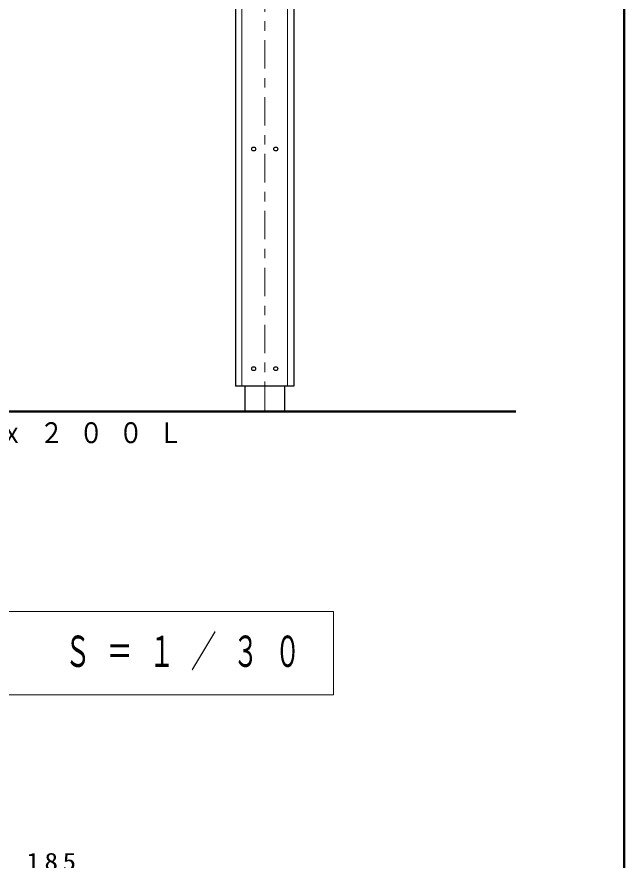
# Model space of a CAD drawing. Units: millimetres on the paper, with parts at other scales. Extents: x -385 to 0, y 0 to 267.
# Drawn here: x -64.1 to 0, y 89.1 to 178.1 of the extents above; entities that cross this region are included whole.
import ezdxf

# ---------------------------------------------------------------- set-up
doc = ezdxf.new("R2010")
doc.units = ezdxf.units.MM
doc.linetypes.add('USER2', pattern=[6, 3, -1, 1, -1])
doc.layers.add('LY_1', color=190, linetype='Continuous', lineweight=25)
doc.styles.add('ＭＳ ゴシック', font='')
doc.styles.get('ＭＳ ゴシック').set_extended_font_data('MS Gothic')

msp = doc.modelspace()

# ---------------------------------------------------------------- linework, layer by layer
at = {"layer": 'LY_1', "color": 7, "lineweight": 50}
for p, q in [((0, 0), (0, 267)), ((-135.826, 136.471), (-11.427, 136.471))]:
    msp.add_line(p, q, dxfattribs=at)
at = {"layer": 'LY_1', "color": 7, "linetype": 'USER2', "lineweight": 13}
msp.add_line((-37.909, 229.611), (-37.909, 136.108), dxfattribs=at)
at = {"layer": 'LY_1', "color": 40}
for p, q in [((-40.993, 212.304), (-40.993, 139.138)), ((-34.826, 212.304), (-34.826, 139.138))]:
    msp.add_line(p, q, dxfattribs=at)
at = {"layer": 'LY_1', "color": 40, "lineweight": 13}
for p, q in [((-40.326, 212.304), (-40.326, 139.138)), ((-35.493, 212.304), (-35.493, 139.138))]:
    msp.add_line(p, q, dxfattribs=at)
at = {"layer": 'LY_1', "color": 7}
for p, q in [((-34.826, 139.138), (-40.993, 139.138)), ((-39.993, 139.138), (-39.993, 136.471)), ((-35.826, 139.138), (-35.826, 136.471))]:
    msp.add_line(p, q, dxfattribs=at)
at = {"layer": 'LY_1', "color": 7, "lineweight": 13}
for p, q in [((-30.655, 115.369), (-78.455, 115.369)), ((-30.655, 106.569), (-30.655, 115.369)), ((-78.455, 106.569), (-30.655, 106.569))]:
    msp.add_line(p, q, dxfattribs=at)
at = {"layer": 'LY_1', "color": 7}
for centre in [(-39.076, 164.138), (-36.743, 164.138), (-39.076, 140.971), (-36.743, 140.971)]:
    msp.add_circle(centre, 0.208, dxfattribs=at)

# ---------------------------------------------------------------- texts
at = {"layer": 'LY_1', "color": 7, "style": 'ＭＳ ゴシック'}
for s, insert, char_height, attachment_point in [('\\T1.64;\\W0.85;アンカ－ボルト\u3000４－Ｍ１２ｘ２００Ｌ', (-120.206, 134.155), 2.199, 4), ('\\T1.64;\\W0.6;断面図\u3000Ｓ＝１／３０', (-54.555, 110.969), 3.299, 5), ('\\T1.33;\\W1.15;185', (-60.191, 88.055), 1.833, 8)]:
    msp.add_mtext(s, dxfattribs=dict(at, insert=insert, char_height=char_height, attachment_point=attachment_point))

doc.saveas('drawing.dxf')
